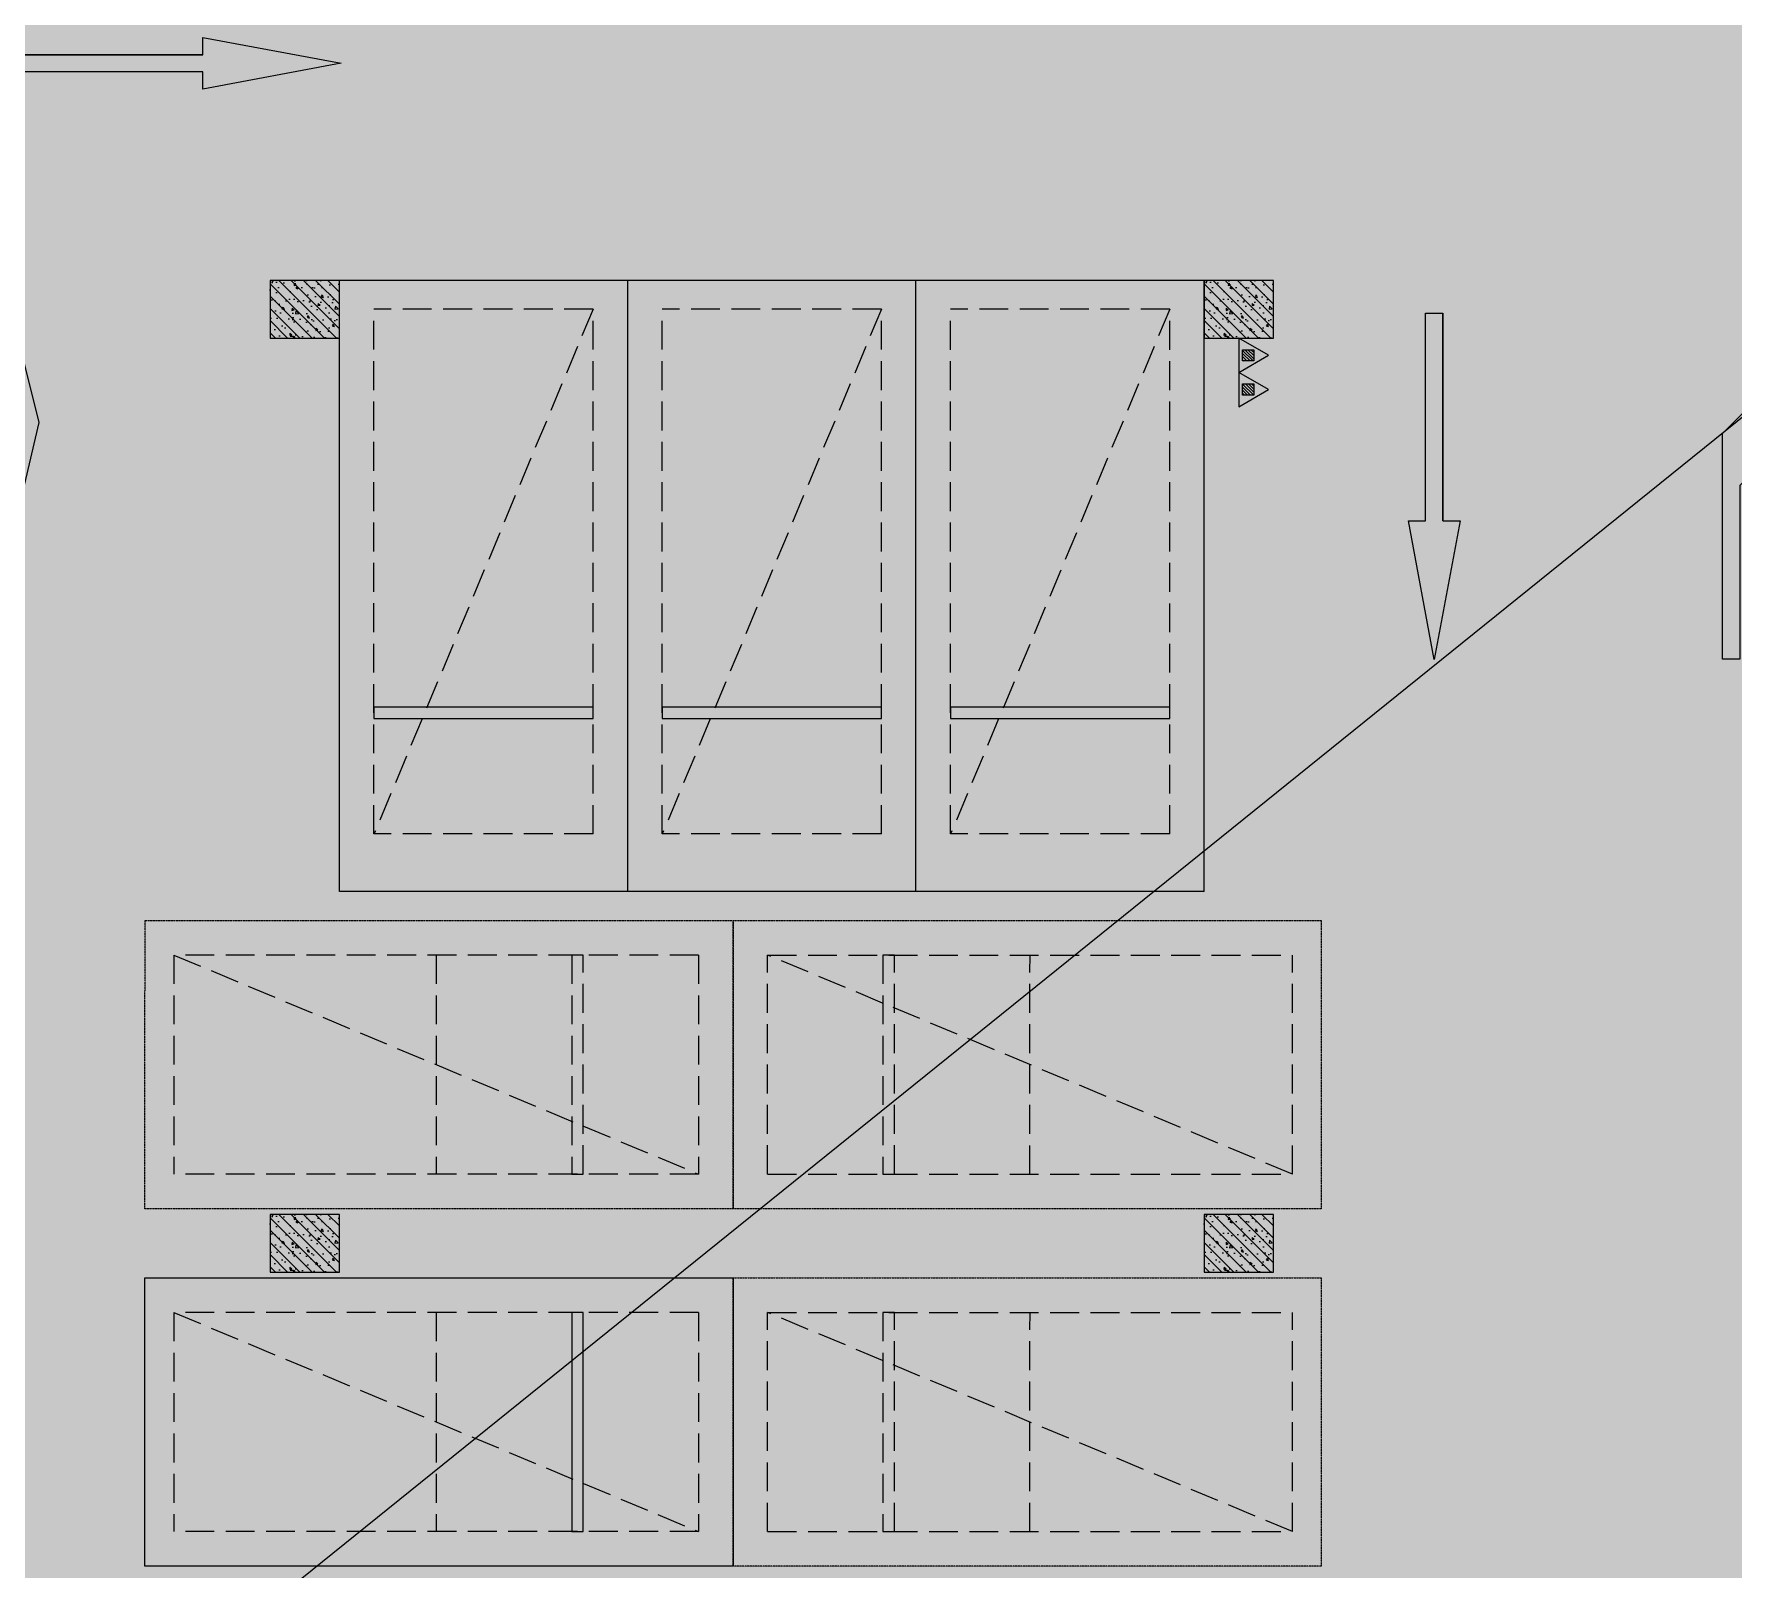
# Model space of a CAD drawing. Extents: x -1338203 to 1886333, y -530034 to 1031844.
# Drawn here: x 553258 to 567992, y 247824 to 261137 of the extents above; entities that cross this region are included whole.
import ezdxf

# ---------------------------------------------------------------- set-up
doc = ezdxf.new("R2010")
doc.units = 0
doc.header["$LTSCALE"] = 1000
doc.header["$MEASUREMENT"] = 0
doc.linetypes.add('A-001-平面B2$0$__DASH', pattern=[0.35, 0.25, -0.1])
doc.linetypes.add('DASH', pattern=[0.35, 0.25, -0.1])
doc.layers.add('A-20-平面B1$0$AAD-A-MODIFY_20230111', color=201, linetype='Continuous', plot=False)
for name, color, linetype in [('p-a-regular', 5, 'Continuous'), ('S001地下一墙柱$0$S001地下一墙柱$0$0S-CC-LINE', 52, 'Continuous'), ('S001地下一墙柱$0$S001地下一墙柱$0$0S-CW-HATCH', 251, 'Continuous'), ('S001地下一墙柱$0$S001地下一墙柱$0$0S-CW-HATCH-UP', 251, 'Continuous'), ('中心线', 42, 'Continuous'), ('停车位', 252, 'DASH'), ('地面指向箭头', 7, 'Continuous'), ('负一层消火栓$0$0P-EQUIP-FH', 7, 'Continuous')]:
    doc.layers.add(name, color=color, linetype=linetype)
for name, color, linetype, true_color in [('p-a-regular-deadend', 6, 'Continuous', 0xff00ff), ('p-a-regular-narrow', 7, 'Continuous', 0x9600ff), ('p-a-short', 5, 'Continuous', 0x0000ff)]:
    doc.layers.add(name, color=color, linetype=linetype, true_color=true_color)
doc.layers.add('p-h-walkable', color=7, linetype='Continuous', lineweight=70, true_color=0xf0f0f0)

# ---------------------------------------------------------------- blocks, each defined once
blk = doc.blocks.new('负一层消火栓$0$$TwtSys$00000546')
h = blk.add_hatch()
h.set_pattern_fill('ANSI31', color=256, scale=200, style=0)
h.set_pattern_definition([(45, (-38543.802, -6670.83), (-17.67767, 17.67767), [])])
h.paths.add_polyline_path([(-65, 174), (65, 174), (65, 44), (-65, 44)])
for points in [[(0, 344), (-198, 0), (198, 0)], [(-65, 174), (65, 174), (65, 44), (-65, 44)]]:
    blk.add_lwpolyline(points, close=True)
blk = doc.blocks.new('负一层消火栓')
at = {"layer": '负一层消火栓$0$0P-EQUIP-FH', "xscale": 0.75, "yscale": 0.75, "zscale": 0.75, "rotation": 270}
for p in [(-202659, -48539), (-202659, -48836)]:
    blk.add_blockref('负一层消火栓$0$$TwtSys$00000546', p, dxfattribs=at)
blk = doc.blocks.new('直行')
at = {"layer": '地面指向箭头'}
blk.add_hatch(color=251, dxfattribs=at).paths.add_polyline_path([(-29241, 4059962), (-29466, 4058762), (-29316, 4058762), (-29316, 4056961), (-29166, 4056961), (-29166, 4058762), (-29016, 4058762)])
at = {"layer": '地面指向箭头', "color": 251}
blk.add_lwpolyline([(-29316, 4058762), (-29316, 4056961), (-29316, 4058762), (-29316, 4058762), (-29466, 4058762), (-29241, 4059962), (-29016, 4058762), (-29166, 4058762), (-29166, 4056961), (-29316, 4056961), (-29316, 4056961)], dxfattribs=at)
blk = doc.blocks.new('左转或右转')
at = {"layer": '地面指向箭头'}
blk.add_hatch(color=251, dxfattribs=at).paths.add_polyline_path([(3221046, 2451667), (3221247, 2450864), (3221247, 2451366), (3221799, 2451918), (3221799, 2453874), (3221648, 2453874), (3221648, 2452369), (3221247, 2451968), (3221247, 2452519)])
at = {"layer": '地面指向箭头', "color": 251}
blk.add_lwpolyline([(3221247, 2450864), (3221046, 2451667), (3221247, 2452519), (3221247, 2451968), (3221648, 2452369), (3221648, 2453874), (3221799, 2453874), (3221799, 2451918), (3221247, 2451366), (3221247, 2450864), (3221247, 2451366)], dxfattribs=at)
blk = doc.blocks.new('A$C9cb663f1')
at = {"layer": '中心线', "color": 251, "const_width": 150}
for points in [[(154117, -102898), (154117, -104898)], [(154117, -106898), (154117, -108898)], [(154117, -110898), (154117, -112898)]]:
    blk.add_lwpolyline(points, dxfattribs=at)
at = {"layer": '地面指向箭头', "color": 251}
for p, rotation in [((-3916686, -130120), 270), ((123514, 3953914), 180)]:
    blk.add_blockref('直行', p, dxfattribs=dict(at, rotation=rotation))
at = {"layer": '地面指向箭头', "color": 251, "linetype": 'Continuous', "rotation": 180}
for p in [(3377052, 2347828), (3361701, 2347672)]:
    blk.add_blockref('左转或右转', p, dxfattribs=at)
blk = doc.blocks.new('标准车位3')
at = {"color": 3, "linetype": 'A-001-平面B2$0$__DASH'}
for p, q in [((500, 2200), (500, 300)), ((500, 2200), (5050, 2200)), ((2775, 2200), (2775, 300)), ((5050, 2200), (5050, 300)), ((500, 300), (5050, 300))]:
    blk.add_line(p, q, dxfattribs=at)
at = {"color": 3, "ltscale": 0.002}
blk.add_lwpolyline([(200, 2500), (200, 0), (5300, 0), (5300, 2500)], close=True, dxfattribs=at)
at = {"color": 3, "linetype": 'A-001-平面B2$0$__DASH'}
blk.add_lwpolyline([(5050, 2200), (500, 300)], dxfattribs=at)
at = {"color": 3}
blk.add_lwpolyline([(1500, 300), (1500, 2200), (1600, 2200), (1600, 300)], close=True, dxfattribs=at)
at = {"layer": 'p-a-short', "ltscale": 0.002, "const_width": 1000}
blk.add_lwpolyline([(5050, 1250), (500, 1250)], dxfattribs=at)
blk = doc.blocks.new('A-20-平面B1')
at = {"layer": 'A-20-平面B1$0$AAD-A-MODIFY_20230111', "color": 4}
blk.add_line((2093, 4443), (21122, 19786), dxfattribs=at)

msp = doc.modelspace()

# ---------------------------------------------------------------- hatches: boundary and pattern name
at = {"layer": 'p-h-walkable', "ltscale": 0.002}
h = msp.add_hatch(color=256, dxfattribs=at)
h.dxf.hatch_style = 1
h.paths.add_polyline_path([(514490.7, 277949.1), (514490.7, 273889.1), (520955.8, 273889.1), (534087.5, 256178.4), (538435.4, 250314.4), (543356.6, 253600.3), (543356.6, 247019.1), (549661, 247019.3), (549661, 243449.1), (545126, 243199.1), (545126, 237619.1), (557691, 237619.1), (557441, 242359.1), (578076.6, 242257.5), (578076.6, 244575.6), (585736.6, 244575.6), (585666.6, 241345.6), (590066.6, 241095.6), (590066.6, 238825.6), (593136.6, 238825.6), (593136.6, 241295.6), (598286.6, 241295.6), (598286.6, 244325.6), (613616.6, 244572.5), (613616.6, 241342.5), (618501.6, 241295.6), (618501.6, 238825.6), (621086.6, 238825.6), (621086.6, 241095.6), (626401.6, 241345.6), (626236.6, 244325.6), (640276.6, 244575.6), (640276.6, 286691), (623126.6, 286349.1), (623426.6, 293689.1), (616446.6, 293689.1), (616746.6, 286599.1), (595256.5, 286349.2), (595676.6, 293689.1), (588396.6, 293689.1), (588796.6, 286599.1), (572877.6, 286649.1), (571931.6, 275549.1), (564290.7, 275549.1), (564290.7, 277949.1), (551215.7, 278199.1), (551215.7, 287479.1), (544765.7, 287479.1), (544765.7, 278199.1), (518515.7, 278199.1), (518515.7, 287479.1), (512315.7, 287479.1), (512315.7, 278199.1)])
at = {"layer": 'S001地下一墙柱$0$S001地下一墙柱$0$0S-CW-HATCH'}
h = msp.add_hatch(color=256, dxfattribs=at)
h.dxf.hatch_style = 1
h.paths.add_polyline_path([(555906.6, 258499.1), (555906.6, 258999.1), (555306.6, 258999.1), (555306.6, 258499.1)])
h = msp.add_hatch(color=256, dxfattribs=at)
h.dxf.hatch_style = 1
h.paths.add_polyline_path([(564006.6, 258499.1), (564006.6, 258999.1), (563406.6, 258999.1), (563406.6, 258499.1)])
h = msp.add_hatch(color=256, dxfattribs=at)
h.dxf.hatch_style = 1
h.paths.add_polyline_path([(555906.6, 250399.1), (555906.6, 250899.1), (555306.6, 250899.1), (555306.6, 250399.1)])
h = msp.add_hatch(color=256, dxfattribs=at)
h.dxf.hatch_style = 1
h.paths.add_polyline_path([(564006.6, 250399.1), (564006.6, 250899.1), (563406.6, 250899.1), (563406.6, 250399.1)])
at = {"layer": 'S001地下一墙柱$0$S001地下一墙柱$0$0S-CW-HATCH-UP'}
h = msp.add_hatch(dxfattribs=at)
h.set_pattern_fill('钢筋混凝土', color=256, scale=30, angle=-90)
h.set_pattern_definition([(315, (564858.326, 226188.34), (53.03301, 53.03301), []), (320, (564858.33, 226188.34), (-18.8256, -215.1781), [22.5, -247.5]), (265, (564858.33, 226188.34), (225.6576, 41.6254), [18, -198]), (10.4514, (564856.76, 226170.4), (206.8319, -173.5528), [19.122, -210.3426]), (316.1842, (564918.33, 226188.34), (-49.6557, -320.1723), [33.75, -371.25]), (6.6356, (564914.2, 226161.66), (292.2354, -280.3988), [28.683, -315.514]), (261.1842, (564918.33, 226188.34), (292.2356, -280.3986), [27, -297]), (291, (564903.33, 226158.34), (-120.7857, -179.0721), [22.5, -247.5]), (236, (564903.33, 226158.34), (217.545, -72.9946), [18, -198]), (341.4514, (564893.26, 226143.42), (96.7591, -252.0668), [19.122, -210.3426]), (307.5, (564858.326, 226188.34), (99.86816, -3.64796), [0, -195.6, 0, -201, 0, -198.75]), (277.5, (564858.33, 226188.34), (118.3235, -78.92086), [0, -114.6, 0, -191.1, 0, -75.75]), (237.5, (564858.326, 226255.24), (-6.76646, -160.14673), [0, -75, 0, -234, 0, -310.5]), (227.5, (564858.33, 226285.24), (30.0315, -174.95585), [0, -97.5, 0, -155.4, 0, -220.5])])
h.paths.add_polyline_path([(555906.6, 258499.1), (555906.6, 258999.1), (555306.6, 258999.1), (555306.6, 258499.1)])
h = msp.add_hatch(dxfattribs=at)
h.set_pattern_fill('钢筋混凝土', color=256, scale=30, angle=-90)
h.set_pattern_definition([(315, (572958.326, 226188.34), (53.03301, 53.03301), []), (320, (572958.33, 226188.34), (-18.8256, -215.1781), [22.5, -247.5]), (265, (572958.33, 226188.34), (225.6576, 41.6254), [18, -198]), (10.4514, (572956.76, 226170.4), (206.8319, -173.5528), [19.122, -210.3426]), (316.1842, (573018.33, 226188.34), (-49.6557, -320.1723), [33.75, -371.25]), (6.6356, (573014.2, 226161.66), (292.2354, -280.3988), [28.683, -315.514]), (261.1842, (573018.33, 226188.34), (292.2356, -280.3986), [27, -297]), (291, (573003.33, 226158.34), (-120.7857, -179.0721), [22.5, -247.5]), (236, (573003.33, 226158.34), (217.545, -72.9946), [18, -198]), (341.4514, (572993.26, 226143.42), (96.7591, -252.0668), [19.122, -210.3426]), (307.5, (572958.326, 226188.34), (99.86816, -3.64796), [0, -195.6, 0, -201, 0, -198.75]), (277.5, (572958.33, 226188.34), (118.3235, -78.92086), [0, -114.6, 0, -191.1, 0, -75.75]), (237.5, (572958.326, 226255.24), (-6.76646, -160.14673), [0, -75, 0, -234, 0, -310.5]), (227.5, (572958.33, 226285.24), (30.0315, -174.95585), [0, -97.5, 0, -155.4, 0, -220.5])])
h.paths.add_polyline_path([(564006.6, 258499.1), (564006.6, 258999.1), (563406.6, 258999.1), (563406.6, 258499.1)])
h = msp.add_hatch(dxfattribs=at)
h.set_pattern_fill('钢筋混凝土', color=256, scale=30, angle=-90)
h.set_pattern_definition([(315, (564858.326, 218088.34), (53.03301, 53.03301), []), (320, (564858.33, 218088.34), (-18.8256, -215.1781), [22.5, -247.5]), (265, (564858.33, 218088.34), (225.6576, 41.6254), [18, -198]), (10.4514, (564856.76, 218070.4), (206.8319, -173.5528), [19.122, -210.3426]), (316.1842, (564918.33, 218088.34), (-49.6557, -320.1723), [33.75, -371.25]), (6.6356, (564914.2, 218061.66), (292.2354, -280.3988), [28.683, -315.514]), (261.1842, (564918.33, 218088.34), (292.2356, -280.3986), [27, -297]), (291, (564903.33, 218058.34), (-120.7857, -179.0721), [22.5, -247.5]), (236, (564903.33, 218058.34), (217.545, -72.9946), [18, -198]), (341.4514, (564893.26, 218043.42), (96.7591, -252.0668), [19.122, -210.3426]), (307.5, (564858.326, 218088.34), (99.86816, -3.64796), [0, -195.6, 0, -201, 0, -198.75]), (277.5, (564858.33, 218088.34), (118.3235, -78.92086), [0, -114.6, 0, -191.1, 0, -75.75]), (237.5, (564858.326, 218155.24), (-6.76646, -160.14673), [0, -75, 0, -234, 0, -310.5]), (227.5, (564858.33, 218185.24), (30.0315, -174.95585), [0, -97.5, 0, -155.4, 0, -220.5])])
h.paths.add_polyline_path([(555906.6, 250399.1), (555906.6, 250899.1), (555306.6, 250899.1), (555306.6, 250399.1)])
h = msp.add_hatch(dxfattribs=at)
h.set_pattern_fill('钢筋混凝土', color=256, scale=30, angle=-90)
h.set_pattern_definition([(315, (572958.326, 218088.34), (53.03301, 53.03301), []), (320, (572958.33, 218088.34), (-18.8256, -215.1781), [22.5, -247.5]), (265, (572958.33, 218088.34), (225.6576, 41.6254), [18, -198]), (10.4514, (572956.76, 218070.4), (206.8319, -173.5528), [19.122, -210.3426]), (316.1842, (573018.33, 218088.34), (-49.6557, -320.1723), [33.75, -371.25]), (6.6356, (573014.2, 218061.66), (292.2354, -280.3988), [28.683, -315.514]), (261.1842, (573018.33, 218088.34), (292.2356, -280.3986), [27, -297]), (291, (573003.33, 218058.34), (-120.7857, -179.0721), [22.5, -247.5]), (236, (573003.33, 218058.34), (217.545, -72.9946), [18, -198]), (341.4514, (572993.26, 218043.42), (96.7591, -252.0668), [19.122, -210.3426]), (307.5, (572958.326, 218088.34), (99.86816, -3.64796), [0, -195.6, 0, -201, 0, -198.75]), (277.5, (572958.33, 218088.34), (118.3235, -78.92086), [0, -114.6, 0, -191.1, 0, -75.75]), (237.5, (572958.326, 218155.24), (-6.76646, -160.14673), [0, -75, 0, -234, 0, -310.5]), (227.5, (572958.33, 218185.24), (30.0315, -174.95585), [0, -97.5, 0, -155.4, 0, -220.5])])
h.paths.add_polyline_path([(564006.6, 250399.1), (564006.6, 250899.1), (563406.6, 250899.1), (563406.6, 250399.1)])

# ---------------------------------------------------------------- linework, layer by layer
for p, q in [((555906.7, 253699.2), (555906.7, 258999.2)), ((558406.7, 258999.2), (555906.7, 258999.2)), ((558406.7, 253699.2), (558406.7, 258999.2)), ((558406.7, 253699.1), (558406.7, 258999.1)), ((560906.7, 258999.1), (558406.7, 258999.1)), ((560906.7, 253699.1), (560906.7, 258999.1)), ((560906.7, 253699), (560906.7, 258999)), ((563406.7, 258999), (560906.7, 258999)), ((563406.7, 253699), (563406.7, 258999)), ((558406.7, 253699.2), (555906.7, 253699.2)), ((560906.7, 253699.1), (558406.7, 253699.1)), ((563406.7, 253699), (560906.7, 253699))]:
    msp.add_line(p, q)
at = {"linetype": 'A-001-平面B2$0$__DASH'}
for p, q in [((558106.7, 258749.2), (556206.7, 258749.2)), ((556206.7, 254199.2), (556206.7, 258749.2)), ((558106.7, 254199.2), (558106.7, 258749.2)), ((560606.7, 258749.1), (558706.7, 258749.1)), ((558706.7, 254199.1), (558706.7, 258749.1)), ((560606.7, 254199.1), (560606.7, 258749.1)), ((563106.7, 258749), (561206.7, 258749)), ((561206.7, 254199), (561206.7, 258749)), ((563106.7, 254199), (563106.7, 258749)), ((558106.7, 254199.2), (556206.7, 254199.2)), ((560606.7, 254199.1), (558706.7, 254199.1)), ((563106.7, 254199), (561206.7, 254199))]:
    msp.add_line(p, q, dxfattribs=at)
at = {"color": 3, "linetype": 'A-001-平面B2$0$__DASH'}
for p, q in [((554470.9, 250049.3), (554470.9, 248149.3)), ((559020.9, 250049.3), (554470.9, 250049.3)), ((556745.9, 250049.3), (556745.9, 248149.3)), ((559020.9, 250049.3), (559020.9, 248149.3)), ((559020.9, 248149.3), (554470.9, 248149.3))]:
    msp.add_line(p, q, dxfattribs=at)
at = {"linetype": 'A-001-平面B2$0$__DASH'}
for points in [[(558106.7, 258749.2), (556206.7, 254199.2)], [(560606.7, 258749.1), (558706.7, 254199.1)], [(563106.7, 258749), (561206.7, 254199)]]:
    msp.add_lwpolyline(points, dxfattribs=at)
for points in [[(556206.7, 255199.2), (558106.7, 255199.2), (558106.7, 255299.2), (556206.7, 255299.2)], [(558706.7, 255199.1), (560606.7, 255199.1), (560606.7, 255299.1), (558706.7, 255299.1)], [(561206.7, 255199), (563106.7, 255199), (563106.7, 255299), (561206.7, 255299)]]:
    msp.add_lwpolyline(points, close=True)
at = {"color": 3, "ltscale": 0.002}
msp.add_lwpolyline([(559320.9, 250349.3), (559320.9, 247849.3), (554220.9, 247849.3), (554220.9, 250349.3)], close=True, dxfattribs=at)
at = {"color": 3, "linetype": 'A-001-平面B2$0$__DASH'}
msp.add_lwpolyline([(554470.9, 250049.3), (559020.9, 248149.3)], dxfattribs=at)
at = {"color": 3}
msp.add_lwpolyline([(558020.9, 248149.3), (558020.9, 250049.3), (557920.9, 250049.3), (557920.9, 248149.3)], close=True, dxfattribs=at)
at = {"layer": 'p-a-regular', "ltscale": 0.002, "const_width": 1000}
for points in [[(557156.7, 254199.2), (557156.7, 258749.2)], [(562156.7, 254199), (562156.7, 258749)]]:
    msp.add_lwpolyline(points, dxfattribs=at)
at = {"layer": 'p-a-regular-deadend', "ltscale": 0.002, "const_width": 1000}
msp.add_lwpolyline([(554470.9, 249099.3), (559020.9, 249099.3)], dxfattribs=at)
at = {"layer": 'p-a-regular-narrow', "ltscale": 0.002, "const_width": 1000}
msp.add_lwpolyline([(559656.7, 254199.1), (559656.7, 258749.1)], dxfattribs=at)
at = {"layer": 'S001地下一墙柱$0$S001地下一墙柱$0$0S-CC-LINE'}
for points in [[(555906.6, 258499.1), (555906.6, 258999.1), (555306.6, 258999.1), (555306.6, 258499.1)], [(564006.6, 258499.1), (564006.6, 258999.1), (563406.6, 258999.1), (563406.6, 258499.1)], [(555906.6, 250399.1), (555906.6, 250899.1), (555306.6, 250899.1), (555306.6, 250399.1)], [(564006.6, 250399.1), (564006.6, 250899.1), (563406.6, 250899.1), (563406.6, 250399.1)]]:
    msp.add_lwpolyline(points, close=True, dxfattribs=at)

# ---------------------------------------------------------------- block references
at = {"ltscale": 0.002}
for name, p in [('负一层消火栓', (766365.4, 306889.1)), ('A$C9cb663f1', (412646.2, 361761.3)), ('A-20-平面B1', (548101, 238959.1))]:
    msp.add_blockref(name, p, dxfattribs=at)
at = {"layer": '停车位', "xscale": -1}
for p, rotation in [((559520.9, 250948.8), 359.9972764593918), ((559120.4, 253448.8), 179.9972764593919), ((559120.4, 250349.3), 179.9972764593919)]:
    msp.add_blockref('标准车位3', p, dxfattribs=dict(at, rotation=rotation))

doc.saveas('drawing.dxf')
